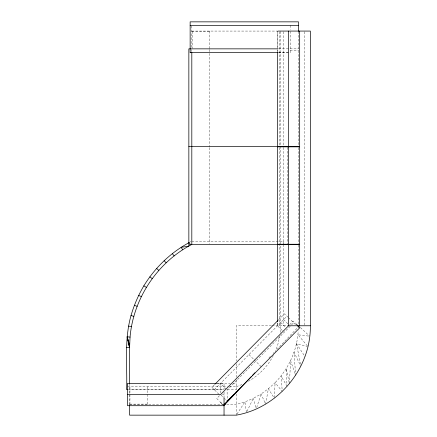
<?xml version="1.0" encoding="UTF-8"?>
<svg xmlns="http://www.w3.org/2000/svg" width="437" height="437" viewBox="0 0 437 437"><rect width="100%" height="100%" fill="white"/><g stroke="black" fill="none" stroke-linecap="round" stroke-linejoin="round"><path stroke-width="0.33" stroke-dasharray="2.19 1.64" d="M274.327 397.61L275.086 382.686C288.578 368.883 297.226 350.245 298.214 330.907M289.425 383.812L290.589 360.656L295.641 375.367L294.014 352.32L300.842 366.261M280.379 332.47L280.734 325.762L280.734 244.633M279.855 335.791L277.582 345.596L275.168 351.867M265.581 404.127L268.394 388.728L275.086 382.686L282.28 391.486M256.677 407.623L261.075 393.988L268.394 388.728L274.294 398.287M247.003 411.43L253.214 398.402L261.075 393.988L265.051 402.936M273.327 355.456C267.832 366.255 258.972 375.181 248.549 381.288M236.985 414.047L244.906 401.914L253.214 398.402L256.077 408.305M268.968 357.919L270.372 356.434M273.18 353.467L274.119 352.479M276.927 349.507L297.985 327.247M214.605 384.56L211.907 387.297L219.45 394.748M278.544 319.862L284.558 313.782L287.923 317.109M214.321 389.678L286.972 316.164M219.467 395.687L216.708 398.478L219.587 401.324M289.726 324.593L293.2 321.075L295.581 323.429M290.277 326.166L227.098 390.104L227.229 401.182L224.842 398.828M291.539 324.888L293.642 322.757M190.221 241.983L191.013 241.519M236.264 386.701L242.546 384.314M191.81 31.071L277.484 31.071L277.484 48.196M191.81 31.442L209.591 31.442M278.598 48.851L298.498 48.851M290.163 50.211L298.498 50.211M278.598 52.369L290.163 52.369M278.598 52.478L290.163 52.478L290.163 31.469M191.81 241.519L283.662 241.519L283.662 243.862M271.443 325.762L236.264 325.762L236.264 360.967M272.12 325.762L288.365 325.762M217.244 383.364L224.039 383.364L224.039 389.438L129.576 389.438M217.031 383.511L230.152 383.511M232.872 383.511L236.264 383.511M127.538 386.761L227.437 386.701M229.474 386.761L236.264 386.761M227.437 389.438L236.264 389.438M128.402 389.629L224.039 389.629M222.296 394.589L224.039 394.589M129.947 404.11L147.356 404.11M129.576 404.482L223.362 404.482M226.759 404.482L236.264 404.482L244.906 401.914L246.342 411.944M308.446 336.069L297.996 334.764L307.943 346.563M300.459 364.267L296.499 343.651L307.309 346.399M300.454 327.581L309.259 335.774M288.371 317.552L295.51 324.604M297.378 326.455L298.782 327.837M283.602 319.573L287.896 323.812M280.734 322.479L285.498 327.187M282.247 330.47L277.484 325.762L277.484 323.036M248.953 354.636L254.001 359.624M254.197 359.815L261.129 366.67M226.142 389.159L220.423 383.511L220.554 394.589M221.029 395.059L224.367 398.358M222.389 404.088L223.203 404.897M296.499 343.651L304.96 356.614M287.049 386.363L281.062 375.935L282.171 390.137M289.147 382.484L286.251 368.56L286.989 385.046M304.425 31.754L304.425 325.079M298.498 31.42L298.498 146.99M298.498 147.673L298.498 244.447M298.498 245.124L298.498 325.084M290.163 25.368L290.163 29.437M287.759 147.329L287.759 243.77M283.602 31.732L283.602 145.783M283.602 147.515L283.602 243.584M283.602 244.633L283.602 325.762M280.718 31.442L280.718 244.447M279.167 31.754L279.167 147.04M279.167 147.717L279.167 325.762M277.484 49.534L277.484 51.582M277.337 31.071L277.337 51.555M277.337 323.036L277.337 325.762M236.264 363.677L236.264 377.218M236.264 379.928L236.264 390.651M236.264 393.945L236.264 415.15M224.039 391.967L224.039 397.375M209.591 31.071L209.591 48.851M209.591 49.534L209.591 146.99M209.591 147.673L209.591 243.764M192.182 31.442L192.182 48.185M191.81 26.002L191.81 48.851M191.81 49.534L191.81 51.577M147.356 386.701L147.356 404.482M129.947 386.701L129.947 404.482M129.576 383.511L129.576 405.028"/><path stroke-width="0.66" d="M127.817 389.629L126.648 389.629C127.375 364.971 124.157 339.653 131.018 315.563C134.028 305.163 138.327 295.183 143.828 285.858C154.862 267.788 170.594 252.619 189.243 242.557M130.051 337.08L129.576 347.617L127.134 336.818L130.051 337.08C133.372 298.384 157.369 262.397 191.81 244.447L191.81 52.249M278.079 31.071L310.352 31.071L310.352 325.762C310.991 368.282 278.167 407.885 236.264 415.15L129.576 415.15L129.576 405.148M126.648 347.552L129.56 347.552L129.625 346.481L127.134 336.818L129.68 345.345M128.249 341.756L129.576 347.552M224.039 405.416L251.182 376.721M252.591 375.236L254.929 372.761M298.455 326.75L299.389 325.762M215.059 384.107L278.079 320.332M288.775 325.554L220.554 394.589L127.538 394.589M223.81 404.64L299.869 327.668L296.078 323.926M227.224 401.182L234.15 394.174M190.144 25.368L298.498 25.368M277.916 48.851L188.85 48.851L188.85 246.184L181.115 247.326L182.715 249.784M190.144 52.369L277.916 52.369M277.337 146.466L299.678 146.466M188.85 146.652L283.602 146.652M277.337 146.837L299.678 146.837M277.337 244.261L299.678 244.261M189.44 244.447L283.662 244.447M277.337 244.633L299.678 244.633M288.12 325.762L310.352 325.762M216.566 383.364L127.538 383.364L127.538 405.705L224.039 405.705M224.039 404.482L225.399 404.482M128.593 326.1L131.482 326.63M131.018 315.563L133.848 316.35M134.388 305.288L137.131 306.326M138.666 295.363L141.304 296.641M188.85 242.786L190.035 243.453M143.828 285.858L146.34 287.377M149.825 276.861L152.191 278.598M156.61 268.444L158.811 270.388M220.357 402.078L221.788 403.498M164.132 260.676L166.147 262.806M172.32 253.613L174.134 255.918M129.177 344.733L129.56 347.552M299.678 31.071L299.678 325.762M298.498 31.42L298.498 21.85L190.144 21.85L190.144 52.478M288.562 31.071L288.562 146.466M288.562 146.837L288.562 244.261M288.562 244.633L288.562 325.762M283.602 146.466L283.602 146.837M283.602 244.261L283.602 244.633M280.734 244.261L280.734 244.633M277.484 52.265L277.484 321.67M236.264 391.312L236.264 392.628M224.039 397.845L224.039 415.15M129.56 346.224L129.576 383.511"/></g></svg>
